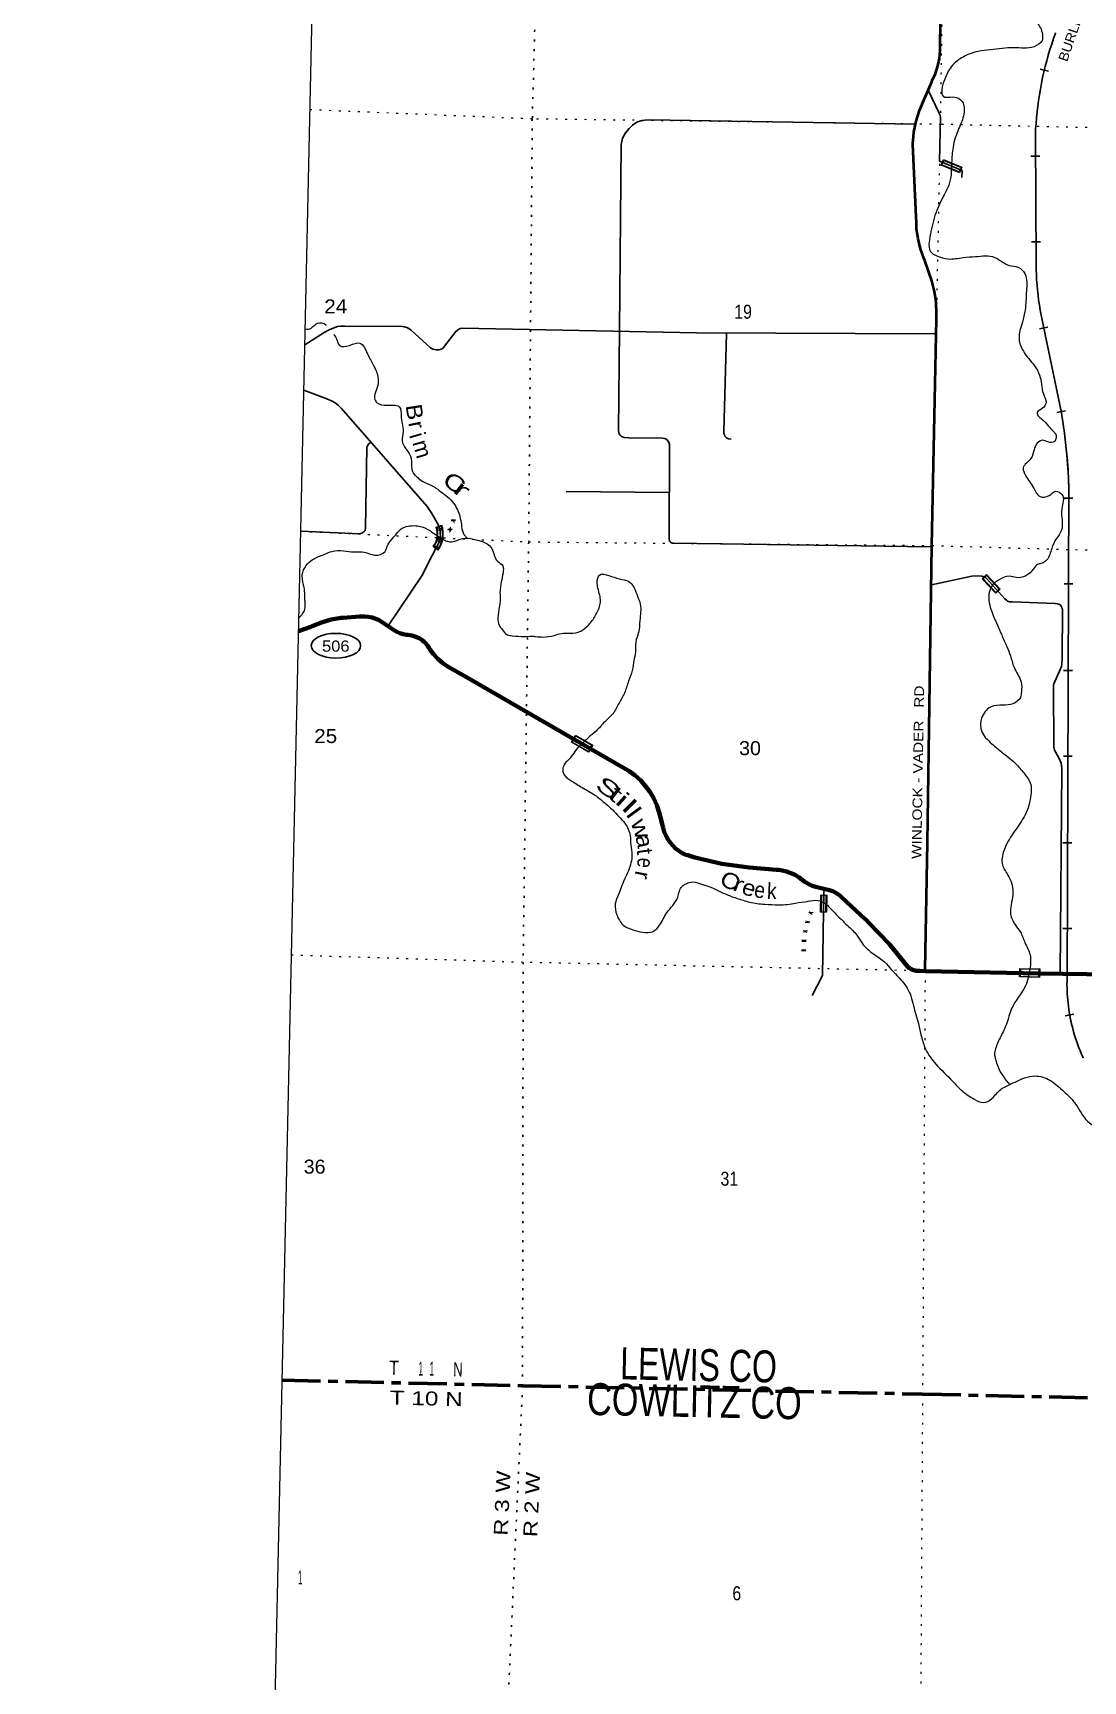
# Model space of a CAD drawing. Header units: feet. Extents: x -509309 to -252658, y -547785 to -360805.
# Drawn here: x -509309 to -496166, y -405679 to -385045 of the extents above; entities that cross this region are included whole.
import ezdxf

# ---------------------------------------------------------------- set-up
doc = ezdxf.new("R2010")
doc.units = ezdxf.units.FT
doc.header["$LTSCALE"] = 80
doc.linetypes.add('DOTTED', pattern=[1.5, 0.3, -1.2])
doc.linetypes.add('LONG_DASH_SHORT_DASH', pattern=[9.9, 6, -1.2, 1.5, -1.2])
for name, color, linetype, lineweight in [('11', 7, 'LONG_DASH_SHORT_DASH', 60), ('17', 7, 'Continuous', 25), ('23', 7, 'Continuous', 70), ('26', 7, 'Continuous', 40), ('27', 7, 'Continuous', 13), ('29', 7, 'Continuous', 25), ('31', 7, 'Continuous', 13), ('34', 7, 'Continuous', 25), ('39', 7, 'Continuous', 13), ('4', 7, 'Continuous', 13), ('59', 7, 'Continuous', 13), ('6', 7, 'DOTTED', 25), ('7', 7, 'DOTTED', 13)]:
    doc.layers.add(name, color=color, linetype=linetype, lineweight=lineweight)
doc.layers.add('12', color=7, linetype='Continuous')
doc.layers.add('41', color=7, linetype='Continuous')

msp = doc.modelspace()

# ---------------------------------------------------------------- linework, layer by layer
at = {"layer": '11'}
msp.add_lwpolyline([(-506190.32, -401912.31), (-503181.08, -401980.67), (-498174.32, -402086.16), (-492969.33, -402203.98), (-488897.63, -402291.56)], dxfattribs=at)
at = {"layer": '17'}
msp.add_ellipse((-505516.91, -392716.45), major_axis=(-309.24, 1), ratio=0.500121, dxfattribs=at)
at = {"layer": '23'}
for points in [[(-504807.68, -392508.57), (-504832.68, -392492.74), (-504975.66, -392398.28), (-505019.4, -392379.25), (-505064.88, -392364.89), (-505111.62, -392355.37), (-505159.09, -392350.79), (-505173.77, -392350.79), (-505197.98, -392350.78), (-505223.77, -392352.66), (-505427.93, -392367.57), (-505455.76, -392369.6), (-505477.93, -392373.39), (-505575.02, -392390), (-505697.05, -392424.33), (-505814.83, -392471.22), (-505832.92, -392479.73), (-505983.92, -392535.28)], [(-498143.01, -396789.7), (-498204.18, -396788.43), (-498226.38, -396787.98), (-498254.18, -396786.03), (-498266.23, -396784.26), (-498285.17, -396779.41), (-498303.5, -396772.6), (-498321.02, -396763.92), (-498337.54, -396753.45), (-498352.87, -396741.31), (-498354.49, -396739.73), (-498380.62, -396711.54), (-498398.15, -396689.73), (-498592.35, -396448.19), (-498842.33, -396189.1), (-498883.54, -396146.39), (-498891.45, -396139.14), (-499186.45, -395868.82), (-499211.16, -395844.91), (-499238.23, -395823.72), (-499267.37, -395805.47), (-499298.25, -395790.37), (-499327.11, -395779.84), (-499356.99, -395771.38), (-499377.11, -395766.77), (-499510.44, -395736.25), (-499554.85, -395721.86), (-499597.5, -395702.91), (-499632.29, -395682.86), (-499655.88, -395667.25), (-499682.29, -395646.47), (-499720.31, -395616.54), (-499769.4, -395586.73), (-499821.33, -395562.22), (-499875.54, -395543.28), (-499931.44, -395530.1), (-499952.03, -395527.26), (-499974.07, -395524.22), (-500002.03, -395521.84), (-500345.67, -395492.64), (-500687.53, -395448.47), (-501022.91, -395368.82), (-501113.78, -395340.31), (-501137.57, -395332.85), (-501163.78, -395320.27), (-501181.28, -395311.87), (-501224.66, -395285.15), (-501265, -395254.03), (-501301.88, -395218.87), (-501334.88, -395180.05), (-501363.64, -395137.99), (-501387.84, -395093.16), (-501407.23, -395046.04), (-501421.47, -394997.53), (-501424.11, -394984.87), (-501434.21, -394947.53), (-501473.12, -394803.7), (-501501.68, -394714.89), (-501539.37, -394629.56), (-501585.78, -394548.63), (-501640.38, -394473), (-501702.6, -394403.49), (-501771.74, -394340.86), (-501847.04, -394285.81), (-501859.73, -394277.67), (-502329.53, -394006.39), (-503880.9, -393110.54), (-504112.65, -392982.24), (-504178.91, -392935.69), (-504239.95, -392882.48), (-504295.09, -392823.17), (-504336.4, -392768.18), (-504355.19, -392741.06), (-504369.83, -392718.18), (-504389.18, -392693.55), (-504412.92, -392669.1), (-504439.09, -392647.27), (-504467.4, -392628.29), (-504497.54, -392612.37), (-504529.17, -392599.7), (-504561.96, -392590.39), (-504568.84, -392589.18), (-504590.87, -392585.3), (-504618.84, -392582.28), (-504633.9, -392580.65), (-504675.56, -392571.67), (-504716.04, -392558.38), (-504754.92, -392540.93), (-504782.68, -392524.8), (-504807.68, -392508.57)], [(-498143.01, -396789.7), (-496708.78, -396819.2), (-496419.28, -396825.16), (-493094.17, -396871.63)]]:
    msp.add_lwpolyline(points, dxfattribs=at)
at = {"layer": '26'}
msp.add_lwpolyline([(-498143.01, -396789.7), (-498142.65, -396769.87), (-498113.5, -395179.68), (-498058.38, -391462.8), (-498000.73, -388624.29), (-497998.48, -388559.28), (-498004.36, -388420.49), (-498024.71, -388283.07), (-498059.32, -388148.53), (-498145.4, -387893.17), (-498157.56, -387865.42), (-498200.74, -387746.5), (-498231.25, -387623.72), (-498248.76, -387498.42), (-498252.22, -387396.93), (-498255.07, -387371.93), (-498256.14, -387346.93), (-498294.83, -386443.26), (-498295.95, -386417.15), (-498293.64, -386393.26), (-498283.44, -386287.54), (-498255.89, -386149.23), (-498214.04, -386014.56), (-498158.34, -385885.01), (-498060.37, -385656.28), (-498052.45, -385640.93), (-498013.12, -385551.63), (-497983.34, -385458.7), (-497963.44, -385363.16), (-497953.64, -385266.07), (-497954.03, -385168.49), (-497890.45, -381800.84)], dxfattribs=at)
at = {"layer": '29'}
for p, q in [((-498264.1, -386185.9), (-501591.01, -386132.26)), ((-500629.23, -388806.93), (-500663.43, -390036.12)), ((-505448.59, -389745.72), (-504374.48, -390971.99)), ((-501340.72, -390228.51), (-501346.9, -391380)), ((-502635.33, -390787.6), (-501342.63, -390797.25)), ((-501291.27, -391433.38), (-498064.74, -391476.71)), ((-504433.66, -391828.74), (-504871.29, -392481.24)), ((-496424.76, -392259.33), (-496428.42, -392874.1)), ((-496432.5, -394256.24), (-496452.32, -396819.03)), ((-499409.97, -395837.05), (-499413.63, -396050.4)), ((-499408.7, -395762.87), (-499409.97, -395837.05))]:
    msp.add_line(p, q, dxfattribs=at)
for points in [[(-498105.39, -385761.4), (-497966.33, -386051.02), (-497955.92, -386079.66), (-497951.75, -386098.93), (-497963.02, -386648.91), (-497680.13, -386769.03), (-497681.05, -386853.09)], [(-501591.01, -386132.26), (-501649.95, -386134.87), (-501699.93, -386145.29), (-501749.91, -386164.04), (-501804.05, -386199.45), (-501847.77, -386241.12), (-501893.59, -386295.28), (-501928.98, -386364.03), (-501948.4, -386441.08)], [(-501948.4, -386441.08), (-501969.2, -388759.94), (-501980.15, -390023.87)], [(-505904.98, -388948.88), (-505662.12, -388795.47), (-505602.78, -388763.7), (-505549.67, -388741.3), (-505495.53, -388722.04), (-505455.96, -388714.22), (-505399.74, -388714.22), (-504687.58, -388718.39), (-504660.52, -388722.55), (-504631.35, -388730.89), (-504605.33, -388744.42), (-504575.13, -388764.22), (-504331.5, -388987.13), (-504302.35, -389002.76), (-504281.53, -389009.01), (-504262.78, -389012.13), (-504228.43, -389012.13), (-504200.31, -389005.88), (-504179.49, -388994.42), (-504158.66, -388966.3), (-504017.06, -388782.97), (-504001.45, -388768.91), (-503979.58, -388753.8), (-503956.68, -388744.95), (-503936.26, -388741.77)], [(-503936.26, -388741.77), (-501002.43, -388797.76), (-498025.43, -388812.61)], [(-505448.59, -389745.72), (-505490.34, -389704.33), (-505527.82, -389677.24), (-505563.22, -389656.41), (-505629.85, -389627.24), (-505917.53, -389519.19)], [(-505957.53, -391284.49), (-505221.7, -391315.8), (-505192.55, -391307.46), (-505167.56, -391292.88), (-505152.98, -391274.13), (-505146.74, -391240.79), (-505128, -390234.54), (-505120.7, -390212.14), (-505109.26, -390192.87), (-505077.99, -390168.82)], [(-501980.15, -390023.87), (-501977.92, -390048.35), (-501971.68, -390065.02), (-501959.18, -390079.6), (-501945.65, -390093.14), (-501930.03, -390103.56), (-501910.25, -390111.89), (-501851.94, -390113.97), (-501430.27, -390117.1), (-501403.2, -390121.27), (-501381.34, -390132.72), (-501365.72, -390148.35), (-501352.19, -390169.18), (-501342.82, -390199.39), (-501340.72, -390228.51)], [(-500663.43, -390036.12), (-500660.86, -390058.24), (-500654.61, -390076.99), (-500647.32, -390092.62), (-500631.71, -390109.28), (-500619.21, -390117.61), (-500604.64, -390124.91), (-500569.24, -390131.16)], [(-504433.66, -391828.74), (-504357.5, -391676.22), (-504265.87, -391501.22), (-504228.39, -391428.3), (-504209.66, -391359.03), (-504212.77, -391297.05), (-504217.99, -391254.86), (-504232.56, -391209.03), (-504315.86, -391061.11), (-504374.48, -390971.99)], [(-501346.9, -391380), (-501342.29, -391402.74), (-501336.04, -391413.16), (-501330.32, -391419.67), (-501323.55, -391425.14), (-501315.22, -391428.78), (-501304.28, -391431.39), (-501291.27, -391433.38)], [(-498062.39, -391953.1), (-497614.78, -391857.47), (-497556.47, -391847.05), (-497485.67, -391842.37), (-497433.61, -391847.05), (-497406.54, -391853.3), (-497387.8, -391864.24), (-497371.14, -391878.3), (-497144.16, -392130.39), (-497125.42, -392147.58), (-497110.85, -392157.47), (-497084.82, -392165.29), (-497048.37, -392167.89), (-496515.29, -392188.72), (-496488.21, -392191.86), (-496467.39, -392197.06), (-496453.85, -392206.45), (-496436.16, -392226.22), (-496429.91, -392240.82), (-496424.76, -392259.33)], [(-496432.5, -394256.24), (-496435.12, -394217.39), (-496439.29, -394188.76), (-496468.44, -394122.09), (-496522.58, -394026.26), (-496530.91, -393990.31), (-496535.08, -393213.75), (-496529.87, -393193.43), (-496447.62, -393005.41), (-496436.16, -392977.8), (-496430.96, -392947.08), (-496428.42, -392874.1)], [(-499413.63, -396050.4), (-499427.26, -396845.73), (-499555.87, -397095.81)]]:
    msp.add_lwpolyline(points, dxfattribs=at)
at = {"layer": '29', "linetype": 'DOTTED', "lineweight": 100}
for centre, radius, start, end in [((-504250.69, -391139.34), 204.16, 319.83778, 12.48296), ((-504510.91, -391319.16), 303.25, 323.52265, 19.24715), ((-504349.83, -391314.4), 154.92, 321.07802, 2.05501), ((-498575.89, -396490.76), 1087.92, 156.19918, 182.61618)]:
    msp.add_arc(centre, radius, start, end, dxfattribs=at)
at = {"layer": '31'}
for p, q in [((-497913.46, -386630.83), (-497682.25, -386725.93)), ((-497682.25, -386725.93), (-497710.78, -386795.29)), ((-504262.45, -391232.17), (-504191.5, -391207.85)), ((-504252.35, -391237.16), (-504196.53, -391218.02)), ((-504238.88, -391520.2), (-504299.28, -391475.74)), ((-504240.64, -391508.95), (-504288.17, -391473.97)), ((-497428.12, -391877.52), (-497373.34, -391826.29)), ((-497373.34, -391826.29), (-497202.56, -392008.85)), ((-497257.33, -392060.09), (-497428.12, -391877.52)), ((-497202.56, -392008.85), (-497257.33, -392060.09)), ((-499452.34, -396052.42), (-499446.2, -395836.13)), ((-499445.25, -395836.52), (-499370.28, -395838.64)), ((-499371.2, -395837.07), (-499377.37, -396054.54)), ((-499377.37, -396054.54), (-499452.34, -396052.42))]:
    msp.add_line(p, q, dxfattribs=at)
msp.add_lwpolyline([(-497710.78, -386795.29), (-497941.99, -386700.19), (-497913.46, -386630.83)], dxfattribs=at)
for points in [[(-497931.55, -386695.83), (-497909.1, -386641.26), (-497692.68, -386730.28), (-497715.13, -386784.85)], [(-497416.8, -391877.89), (-497373.71, -391837.59), (-497213.86, -392008.47), (-497256.95, -392048.77)], [(-499379.46, -395846.38), (-499438.44, -395844.71), (-499444.11, -396044.65), (-499385.13, -396046.31)]]:
    msp.add_lwpolyline(points, close=True, dxfattribs=at)
for radius, start, end in [(338.25, 323.52249, 19.2471), (263.25, 323.5225, 19.2471), (271.25, 325.20003, 17.59632), (330.25, 324.92193, 17.83291)]:
    msp.add_arc((-504510.91, -391319.16), radius, start, end, dxfattribs=at)
at = {"layer": '34'}
for p, q in [((-496703.74, -385497.86), (-496596.39, -385524.51)), ((-496818.7, -386587.84), (-496708.1, -386587.23)), ((-496810.25, -387660.02), (-496699.64, -387659.41)), ((-496712.9, -388749.31), (-496604.58, -388726.95)), ((-496493.56, -389798.85), (-496385.24, -389776.49)), ((-496402.28, -390867.74), (-496291.67, -390868.13)), ((-496403.44, -391939.95), (-496292.83, -391940.34)), ((-496409.86, -393025.73), (-496299.25, -393026.11)), ((-496411.01, -394097.94), (-496300.4, -394098.33)), ((-496417.43, -395183.71), (-496306.82, -395184.1)), ((-496418.59, -396255.93), (-496307.98, -396256.31)), ((-496389.01, -397349.38), (-496279.99, -397330.69))]:
    msp.add_line(p, q, dxfattribs=at)
at = {"layer": '34', "lineweight": 13}
for p, q in [((-496763.98, -386333.29), (-496755.23, -387939.38)), ((-496763.98, -386333.29), (-496755.23, -387939.38)), ((-496665.52, -388701.31), (-496434.06, -389822.46)), ((-496665.52, -388701.31), (-496434.06, -389822.46)), ((-496345.65, -390719.02), (-496367.42, -396920.9)), ((-496345.65, -390719.02), (-496367.42, -396920.9))]:
    msp.add_line(p, q, dxfattribs=at)
at = {"layer": '34'}
for points in [[(-496558.2, -385184.55), (-496580.02, -385253.57), (-496601.2, -385323.27), (-496620.68, -385393.15), (-496638.85, -385463.08), (-496656.37, -385533.68), (-496672.2, -385604.46), (-496686.71, -385675.28), (-496700.19, -385746.93), (-496712.21, -385818.22), (-496723.46, -385889.8), (-496733.14, -385961.95), (-496741.37, -386033.75), (-496748.43, -386105.99), (-496754.57, -386178.12), (-496759.14, -386250.82), (-496762.65, -386323.02), (-496762.87, -386333.3), (-496754.12, -387939.4), (-496754.32, -387947.42), (-496753.08, -388010.89), (-496750.39, -388074), (-496746.61, -388137.09), (-496742.09, -388200.53), (-496736.13, -388263.59), (-496729.09, -388326.28), (-496721.31, -388389.32), (-496712.1, -388451.97), (-496701.8, -388514.25), (-496690.4, -388576.87), (-496677.93, -388638.75), (-496664.76, -388700.45), (-496664.48, -388700.9), (-496432.99, -389822.19), (-496431.12, -389828.3), (-496412.77, -389943), (-496397.14, -390057.42), (-496383.49, -390172.15), (-496371.04, -390287.76), (-496361.32, -390403.16), (-496353.66, -390518.22), (-496347.21, -390634.16), (-496344.54, -390719.01), (-496366.32, -396920.91), (-496366.68, -396959.55), (-496366.17, -396997.98), (-496364.98, -397036.42), (-496363.36, -397075.09), (-496360.85, -397113.54), (-496357.68, -397151.79), (-496354.07, -397190.26), (-496349.57, -397228.53), (-496344.41, -397266.59), (-496338.59, -397304.87), (-496332.09, -397342.73), (-496325.17, -397380.59), (-496317.35, -397418.46), (-496308.86, -397455.9), (-496299.72, -397493.37), (-496290.13, -397530.6), (-496279.66, -397567.86), (-496268.73, -397604.67), (-496256.93, -397641.5), (-496244.68, -397677.91), (-496231.76, -397714.31), (-496218.18, -397750.29), (-496203.93, -397786.05), (-496189.23, -397821.6), (-496173.65, -397856.95), (-496165.04, -397876.01)], [(-496508.44, -385043.63), (-496510.55, -385047.61), (-496535.22, -385115.96), (-496558.2, -385184.55)]]:
    msp.add_lwpolyline(points, dxfattribs=at)
at = {"layer": '34', "lineweight": 13}
for centre, radius, start, end in [((-492609.58, -386480.81), 4157.02, 159.82586, 177.9663), ((-492609.58, -386480.81), 4157.02, 159.82586, 177.9663), ((-493126.03, -387896.88), 3629.75, 180.79765, 192.80428), ((-493126.03, -387896.88), 3629.75, 180.79765, 192.80428), ((-502975.46, -390913.95), 6632.68, 1.68419, 9.41864), ((-502975.46, -390913.95), 6632.68, 1.68419, 9.41864), ((-494158.84, -396954.45), 2208.84, 179.12952, 204.67294), ((-494158.84, -396954.45), 2208.84, 179.12952, 204.67294)]:
    msp.add_arc(centre, radius, start, end, dxfattribs=at)
at = {"layer": '39'}
for points in [[(-497067.78, -384723.97), (-496847.82, -384841.93), (-496745.21, -384914.8), (-496674.48, -385059.23), (-496678.41, -385137.52), (-496778.75, -385217.46), (-497032, -385229.33), (-497325.83, -385258.29), (-497478.86, -385276.63), (-497596.18, -385311.94), (-497734.64, -385390.94), (-497816.92, -385471.32), (-497896.91, -385622.11), (-497932.32, -385755.9), (-497918.24, -385836.64), (-497789.97, -385845.82), (-497676.99, -385904.87), (-497656.66, -386058.12), (-497723.54, -386247.41), (-497793.37, -386474.82), (-497810.76, -386671.06)], [(-497810.76, -386671.05), (-497847.24, -386951.84), (-497914.9, -387090.87), (-498019.18, -387331.5), (-498081.87, -387595.26), (-498091.48, -387659.34), (-498074.42, -387782.36), (-497997.4, -387834.5), (-497855.83, -387874.15), (-497664.68, -387856.74), (-497511.79, -387844.42), (-497273.12, -387854.3), (-497150.45, -387927.66), (-497086.93, -387957.36), (-496980.99, -387976.04), (-496894.68, -388058.56), (-496873.97, -388278.14), (-496891.82, -388514.86), (-496925.67, -388666.78), (-496966.91, -388874.79), (-496912.52, -389030.89), (-496774.41, -389211.15), (-496709.05, -389329.32), (-496662.55, -389561.6), (-496629.2, -389674.97), (-496673.06, -389744.24), (-496740.65, -389798.85), (-496662.76, -389897.24), (-496582.57, -389983.62), (-496537.6, -390032.97), (-496512.21, -390061.73), (-496524.66, -390159.9), (-496605.11, -390165.97), (-496670.83, -390144.25), (-496737.98, -390180.79), (-496778.13, -390262.21), (-496819.01, -390373.76), (-496914.22, -390490), (-496884.43, -390585.19), (-496787.81, -390738.31), (-496704.15, -390846.88), (-496589.48, -390837.64), (-496505.84, -390783.42), (-496430.48, -390821.45), (-496430.9, -391002.33), (-496428.39, -391145.09), (-496437.66, -391277.51), (-496500.32, -391376.46), (-496557.55, -391499.67), (-496619.29, -391642.86), (-496692.71, -391689.29), (-496735.09, -391698.3), (-496784.62, -391753.36), (-497004.18, -391864.54), (-497088.06, -391846.4), (-497217.65, -391891.45), (-497278.52, -391932.14)], [(-505900.51, -388749.18), (-505861.93, -388754.75), (-505747.64, -388679.18), (-505643.75, -388699.82), (-505640.09, -388703.55)], [(-505542.29, -388821.98), (-505509.5, -388873.95), (-505471.44, -388959.3), (-505348.9, -388956.28), (-505215.73, -388929.41), (-505118.81, -389070.47), (-505045.87, -389206.92), (-504993.04, -389344.89), (-505004.82, -389497.35), (-505035.18, -389589.05), (-505007.05, -389670.14), (-504875.42, -389705.53), (-504801.08, -389703.34), (-504723.32, -389725.35), (-504700.05, -389840.48), (-504688.32, -389935.23), (-504676.74, -390036.01), (-504687.63, -390152.31), (-504641.84, -390249.91), (-504583.91, -390343.79), (-504569.06, -390474.79), (-504529.49, -390580.28), (-504515.69, -390590.67), (-504470.53, -390631.97), (-504327.79, -390705.82), (-504264.47, -390743.56), (-504181.63, -390803.88), (-504098.94, -390870.22), (-504028.73, -390954.35), (-503960.59, -391122.84), (-503943.14, -391229.8), (-503915.31, -391322.93), (-503889.97, -391353.7), (-503874.31, -391370.17)], [(-505982.06, -392366.57), (-505929.15, -392310.54), (-505900.45, -392204.73), (-505906.46, -392122.18), (-505908.3, -392033.7), (-505931.38, -391910.53), (-505937.43, -391829.99), (-505890.38, -391712.56), (-505814.36, -391642.07), (-505684.37, -391580.95), (-505530.5, -391528.46), (-505386.04, -391532), (-505265.85, -391543), (-505161.46, -391543.55), (-505029.92, -391582.96), (-504902.28, -391535.85), (-504874.67, -391474.22), (-504807.95, -391373.36), (-504760.37, -391316.24), (-504678.19, -391239.88), (-504591.27, -391215.88), (-504490.9, -391216.34), (-504365.48, -391259.62), (-504304.27, -391301.32), (-504174.66, -391384.66)], [(-504174.66, -391384.66), (-504167.89, -391389.08), (-504110.25, -391412.61), (-504029.79, -391406.54), (-503922.56, -391373), (-503796.3, -391382.13), (-503724.42, -391397.97), (-503625.08, -391440.6), (-503566.32, -391500.33), (-503495.88, -391656.82), (-503429.09, -391716.75), (-503425.24, -391805.28), (-503448.06, -391917.27), (-503463.46, -392053.56), (-503462.15, -392164.14), (-503473.86, -392232.18), (-503489.21, -392366.47), (-503475.47, -392461.27), (-503434.62, -392514.53), (-503373.95, -392578.32), (-503306.02, -392592.05), (-503163.71, -392601.58), (-503063.24, -392598.01), (-503017.14, -392601.16), (-502918.93, -392607.59), (-502783.9, -392586.79), (-502694.98, -392562.84), (-502586.53, -392561.49), (-502451.31, -392532.65), (-502365.36, -392466.43), (-502280.39, -392357.98), (-502248.76, -392296.45), (-502216.94, -392226.88), (-502205.13, -392154.82), (-502215.44, -392084.22), (-502237.4, -391997.26), (-502247.51, -391918.62), (-502219.31, -391832.89), (-502100.98, -391837.81), (-501973.5, -391879.13), (-501849.89, -391914.32), (-501741.97, -392097.86), (-501708.22, -392195.16), (-501713.25, -392400.05), (-501729.04, -392552.41), (-501764.05, -392670.13), (-501767.21, -392798.68), (-501787.78, -392900.68), (-501808.94, -393026.78), (-501854.38, -393160.32), (-501906.24, -393309.79), (-501973.55, -393434.76), (-502051.14, -393569.52), (-502151.97, -393669.55), (-502261.23, -393785.44), (-502357.6, -393867.49), (-502396.31, -393905.22)], [(-497278.52, -391932.14), (-497329.42, -392011.93), (-497345.77, -392121.45), (-497288.89, -392339.91), (-497184.36, -392579.64), (-497121.75, -392727.9), (-497074.4, -392843.62), (-497029.69, -392985.41), (-496939.93, -393172.52), (-496936.82, -393291.18), (-496950.63, -393363.2), (-497045, -393445.29), (-497165.83, -393460.41), (-497323.02, -393484.69), (-497434.82, -393622.63), (-497438.62, -393777.3), (-497306.23, -393945.36), (-497180.33, -394050.95), (-496993.46, -394208.29), (-496895.95, -394325.25), (-496826.28, -394431.47), (-496822.7, -394612.45)], [(-502396.31, -393905.22), (-502526.52, -394042.22), (-502586.78, -394125.15), (-502634.11, -394172.22), (-502676.11, -394247.57), (-502658.17, -394334.43), (-502563.68, -394411.12), (-502435.19, -394492.66), (-502274.88, -394587.04), (-502160.68, -394678.28), (-502052.59, -394773.39), (-501978.22, -394851.59), (-501900.08, -394939.93), (-501833.61, -395094.31), (-501826.43, -395211.06), (-501811.38, -395334.03), (-501856.49, -395535.92)], [(-496822.7, -394612.45), (-496854.14, -394748.35), (-496969.82, -394962.57), (-497103.26, -395164.3), (-497158.44, -395285.54), (-497174.72, -395457.99), (-497107.65, -395588.27), (-497059.81, -395683.91), (-497059.76, -395927.1), (-497074.95, -396055.36), (-497020.31, -396201.41), (-496950.5, -396301.61), (-496893.51, -396433.65), (-496829.04, -396587.98), (-496829.91, -396762.59)], [(-501856.49, -395535.92), (-501905.26, -395641.24), (-501947.95, -395744.71), (-501980.22, -395832.35), (-502021.25, -395949.92), (-502000.52, -396087.1), (-501925.23, -396209.54), (-501802.31, -396272.86), (-501680.56, -396301.98), (-501547.84, -396293.18), (-501465.66, -396216.81), (-501375.48, -396060.25), (-501238.22, -395866.66), (-501184.66, -395729.29), (-501152.01, -395707.99), (-501044.74, -395672.43), (-500954.99, -395696.75), (-500849.39, -395729.49), (-500642.93, -395825), (-500503.67, -395876.66), (-500338.26, -395926.95), (-500148.19, -395953.73), (-499977.69, -395959.93), (-499863.13, -395954.7), (-499766.38, -395938.99), (-499607.18, -395914.76), (-499488.5, -395905.62), (-499376.48, -395953.36)], [(-499376.48, -395953.36), (-499273.49, -396061.64), (-499112.76, -396220.35), (-498997.24, -396339.76), (-498931.44, -396439.86), (-498790.23, -396575.98), (-498650.14, -396675.89), (-498562.17, -396772.52), (-498429.18, -396916.47), (-498321.31, -397102.02), (-498288.15, -397223.43), (-498227.36, -397446), (-498189.22, -397609.74), (-498136.84, -397765.78), (-498006.99, -397955.89), (-497799.39, -398168.01), (-497670.07, -398297.8), (-497527.87, -398393.75), (-497416.5, -398436.68), (-497306.82, -398385.11), (-497195.61, -398271.27), (-497063.41, -398202.17), (-496933.42, -398141.04), (-496798, -398104.17), (-496596.29, -398147.32), (-496422.93, -398282.22), (-496387.6, -398315.24), (-496258.53, -398455.08), (-496111.17, -398667.73), (-496016.58, -398740.4), (-495839.62, -398973.87), (-495731.1, -399133.3), (-495601.88, -399267.12), (-495445.44, -399355.37), (-495255.4, -399350.4)], [(-496829.91, -396762.59), (-496890.97, -396984.41), (-497060.35, -397259.62), (-497123.32, -397453.03), (-497195.39, -397608.03), (-497261.43, -397763.17), (-497273.09, -397829.21), (-497264.29, -397879.67), (-497247.66, -397938.37), (-497215.63, -398023.57), (-497153.84, -398123.57), (-497107.11, -398183), (-497079.58, -398210.75)]]:
    msp.add_spline(points, degree=3, dxfattribs=at)
at = {"layer": '4'}
msp.add_lwpolyline([(-505285.47, -360804.75), (-473709.75, -361478.07), (-442133.15, -362107.95), (-410555.71, -362694.39), (-378977.49, -363237.41), (-347398.54, -363736.98), (-315818.95, -364193.12), (-284238.76, -364605.82), (-252658.03, -364975.08), (-254669.8, -547785.08), (-286501.98, -547412.88), (-318333.63, -546996.89), (-350164.67, -546537.13), (-381995.06, -546033.57), (-413824.72, -545486.23), (-445653.6, -544895.12), (-477481.62, -544260.22), (-509308.75, -543581.54)], close=True, dxfattribs=at)
msp.add_lwpolyline([(-505285.47, -360804.75), (-473709.75, -361478.07), (-442133.15, -362107.95), (-410555.71, -362694.39), (-378977.49, -363237.41), (-347398.54, -363736.98), (-315818.95, -364193.12), (-284238.76, -364605.82), (-252658.03, -364975.08), (-254669.8, -547785.08), (-286501.98, -547412.88), (-318333.63, -546996.89), (-350164.67, -546537.13), (-381995.06, -546033.57), (-413824.72, -545486.23), (-445653.6, -544895.12), (-477481.62, -544260.22), (-509308.75, -543581.54)], close=True, dxfattribs=at)
at = {"layer": '59'}
for p, q in [((-502517.63, -393834.58), (-502301.48, -393960.2)), ((-496960.7, -396863.07), (-496958.46, -396758.09))]:
    msp.add_line(p, q, dxfattribs=at)
for points in [[(-502301.48, -393960.2), (-502354.24, -394050.98), (-502570.39, -393925.36), (-502517.63, -393834.58)], [(-496958.46, -396758.09), (-496708.51, -396763.43), (-496710.76, -396868.41), (-496960.7, -396863.07)]]:
    msp.add_lwpolyline(points, dxfattribs=at)
for points in [[(-502559.45, -393922.46), (-502514.73, -393845.51), (-502312.41, -393963.09), (-502357.13, -394040.04)], [(-496716.67, -396771.25), (-496950.63, -396766.25), (-496952.53, -396855.24), (-496718.58, -396860.24)]]:
    msp.add_lwpolyline(points, close=True, dxfattribs=at)
at = {"layer": '6'}
for p, q in [((-503058.74, -386121.9), (-503104.41, -391416.75)), ((-503104.41, -391416.75), (-503121.62, -392729.52)), ((-503121.62, -392729.52), (-503173.43, -396680.87)), ((-503173.43, -396680.87), (-503181.08, -401980.67)), ((-503181.08, -401980.67), (-503392.2, -406584.04))]:
    msp.add_line(p, q, dxfattribs=at)
msp.add_lwpolyline([(-502841.31, -375466.98), (-502916.26, -380809.34), (-503058.74, -386121.9)], dxfattribs=at)
at = {"layer": '7'}
for p, q in [((-503058.74, -386121.9), (-505840.23, -386007.62)), ((-505956.36, -391283.46), (-504245, -391363.33)), ((-504168.37, -391366.92), (-503104.41, -391416.75)), ((-503104.41, -391416.75), (-498058.05, -391462.92)), ((-496959.75, -396808.12), (-498142.64, -396788.96)), ((-492858.56, -396874.56), (-496708.73, -396812.19)), ((-498174.51, -402084.62), (-498203.23, -406697.01))]:
    msp.add_line(p, q, dxfattribs=at)
for points in [[(-497870.07, -380862.58), (-497954.09, -386203.32), (-498058.05, -391462.92), (-498142.64, -396788.96), (-498174.51, -402084.62)], [(-487388.08, -386505.45), (-492755.67, -386305.25), (-497942.64, -386189.89), (-503058.74, -386121.9)], [(-498058.05, -391462.92), (-492811.67, -391611.9), (-487485.51, -391700.54)], [(-498142.64, -396788.96), (-503173.43, -396680.87), (-506073.2, -396591.62)]]:
    msp.add_lwpolyline(points, dxfattribs=at)

# ---------------------------------------------------------------- texts
at = {"layer": '12'}
for s, width, p in [('LEWIS CO', 0.75, (-501962.33, -401900.65)), ('COWLITZ CO', 0.8, (-502376.56, -402346.11))]:
    msp.add_text(s, height=400, rotation=358.793, dxfattribs=dict(at, width=width)).set_placement(p)
at = {"layer": '17', "width": 1.1}
msp.add_text('506', height=140, dxfattribs=at).set_placement((-505690.42, -392791.2))
at = {"layer": '27', "width": 1.2}
msp.add_text('WINLOCK - VADER   RD', height=120, rotation=89.09, dxfattribs=at).set_placement((-498190.39, -395387.2))
at = {"layer": '34', "width": 1.1}
msp.add_text('BURLINGTON   NORTHERN - SANTA FE', height=120, rotation=70.888, dxfattribs=at).set_placement((-496365.92, -385413.56))
at = {"layer": '41'}
for s, rotation, width, p in [('B', 278.851, 1.1, (-504645.36, -389708.82)), ('r', 282.032, 1.1, (-504612.74, -389923.76)), ('C', 327.854, 1.4, (-504200.24, -390690.34)), ('r', 321.885, 1.95, (-504069.13, -390781.64)), ('S', 324.813, 1.65, (-502286.57, -394494.44)), ('t', 322.295, 1.7, (-502125.25, -394611.6)), ('i', 317.929, 1.75, (-502034.09, -394681.16)), ('l', 314.953, 1.85, (-501951.93, -394756.46)), ('l', 306.196, 1.45, (-501894.43, -394830.58)), ('w', 288.709, 1.25, (-501830.79, -394924.52)), ('a', 281.859, 1.1, (-501769.8, -395102.89)), ('e', 264.505, 0.85, (-501736.61, -395364.22)), ('r', 259.322, 1.1, (-501764.88, -395523.31)), ('C', 335.169, 1.2, (-500731.12, -395702.2)), ('r', 339.651, 1.35, (-500564.5, -395773.1)), ('e', 343.409, 1.1, (-500451.45, -395820.18)), ('e', 352.263, 0.9, (-500290.32, -395864.4)), ('k', 357.993, 0.9, (-500124.46, -395884.88))]:
    msp.add_text(s, height=200, rotation=rotation, dxfattribs=dict(at, width=width)).set_placement(p)
for s, rotation, p in [('i', 286.242, (-504601.04, -390080.52)), ('m', 286.17, (-504561.67, -390173.21)), ('t', 277.379, (-501753, -395267.91))]:
    msp.add_text(s, height=200, rotation=rotation, dxfattribs=at).set_placement(p)
at = {"layer": '6'}
for s, rotation, width, p in [('T', 358.644, 0.85, (-504852.47, -401841.18)), ('1', 358.644, 0.45, (-504486.59, -401854.28)), ('1', 358.644, 0.45, (-504347.54, -401854.61)), ('N', 358.644, 0.7, (-504050.83, -401863.68)), ('T 10 N', 358.644, 1.3, (-504844.91, -402216.36)), ('R 3 W', 87.36, 1.25, (-503367.9, -403861.34)), ('R 2 W', 87.36, 1.25, (-502998.81, -403879.43))]:
    msp.add_text(s, height=175, rotation=rotation, dxfattribs=dict(at, width=width)).set_placement(p)
at = {"layer": '7'}
for s, width, p in [('24', 1.1, (-505662.58, -388556.16)), ('19', 0.85, (-500531.38, -388623.16)), ('25', 1.1, (-505787.63, -393935.26)), ('30', 1.05, (-500470.82, -394086.3)), ('36', 1.05, (-505920.23, -399326.06)), ('31', 0.85, (-500703.56, -399477.04)), ('1', 0.4, (-505990.72, -404469.37)), ('6', 0.85, (-500555.34, -404667.09))]:
    msp.add_text(s, height=175, dxfattribs=dict(at, width=width)).set_placement(p)

doc.saveas('drawing.dxf')
